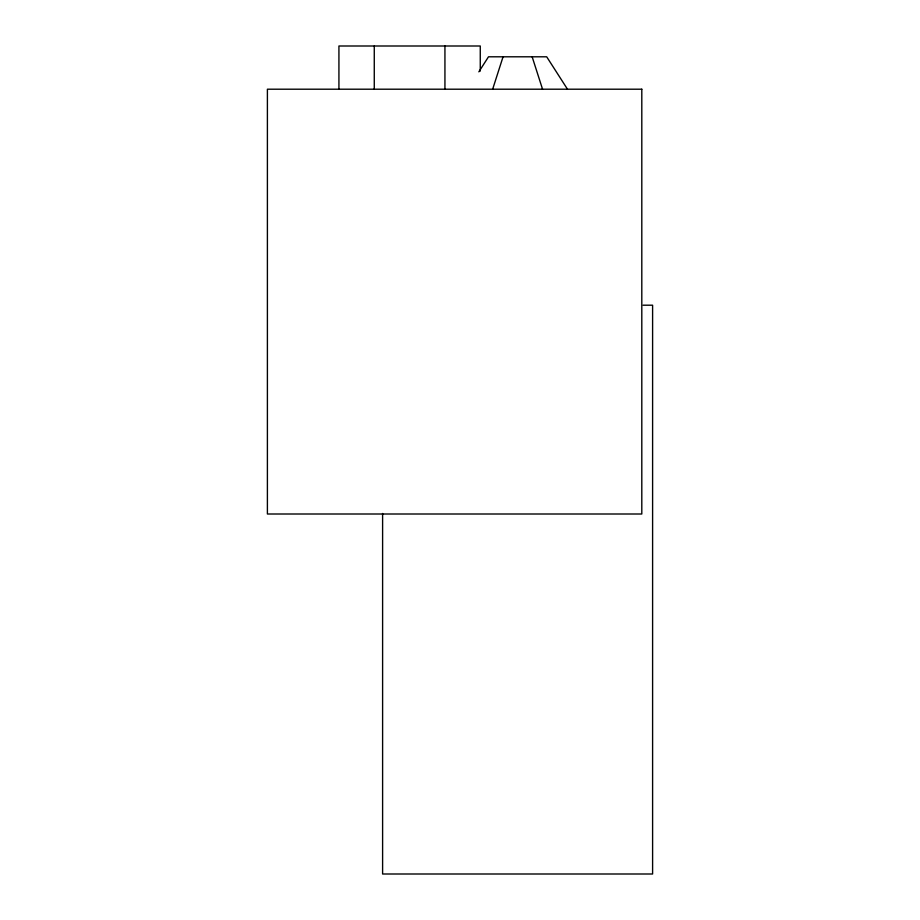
<?xml version="1.0" encoding="UTF-8"?>
<svg xmlns="http://www.w3.org/2000/svg" width="920" height="920" viewBox="0 0 920 920"><rect width="100%" height="100%" fill="white"/><g stroke="black" fill="none" stroke-linecap="round" stroke-linejoin="round"><path stroke-width="1.38" d="M492.66 89.205L503.056 56.798M478.848 71.84L488.497 56.798L546.698 56.798L567.479 89.205M643.126 305.198L652.602 305.198L652.602 874L382.605 874L382.605 513.475M532.151 56.798L542.547 89.205M480.263 71.081L480.263 46L338.928 46L338.928 89.205M444.935 46L444.935 89.205M374.267 46L374.267 89.205M641.803 89.205L267.398 89.205L267.398 514.004L641.803 514.004L641.803 89.205"/></g></svg>
